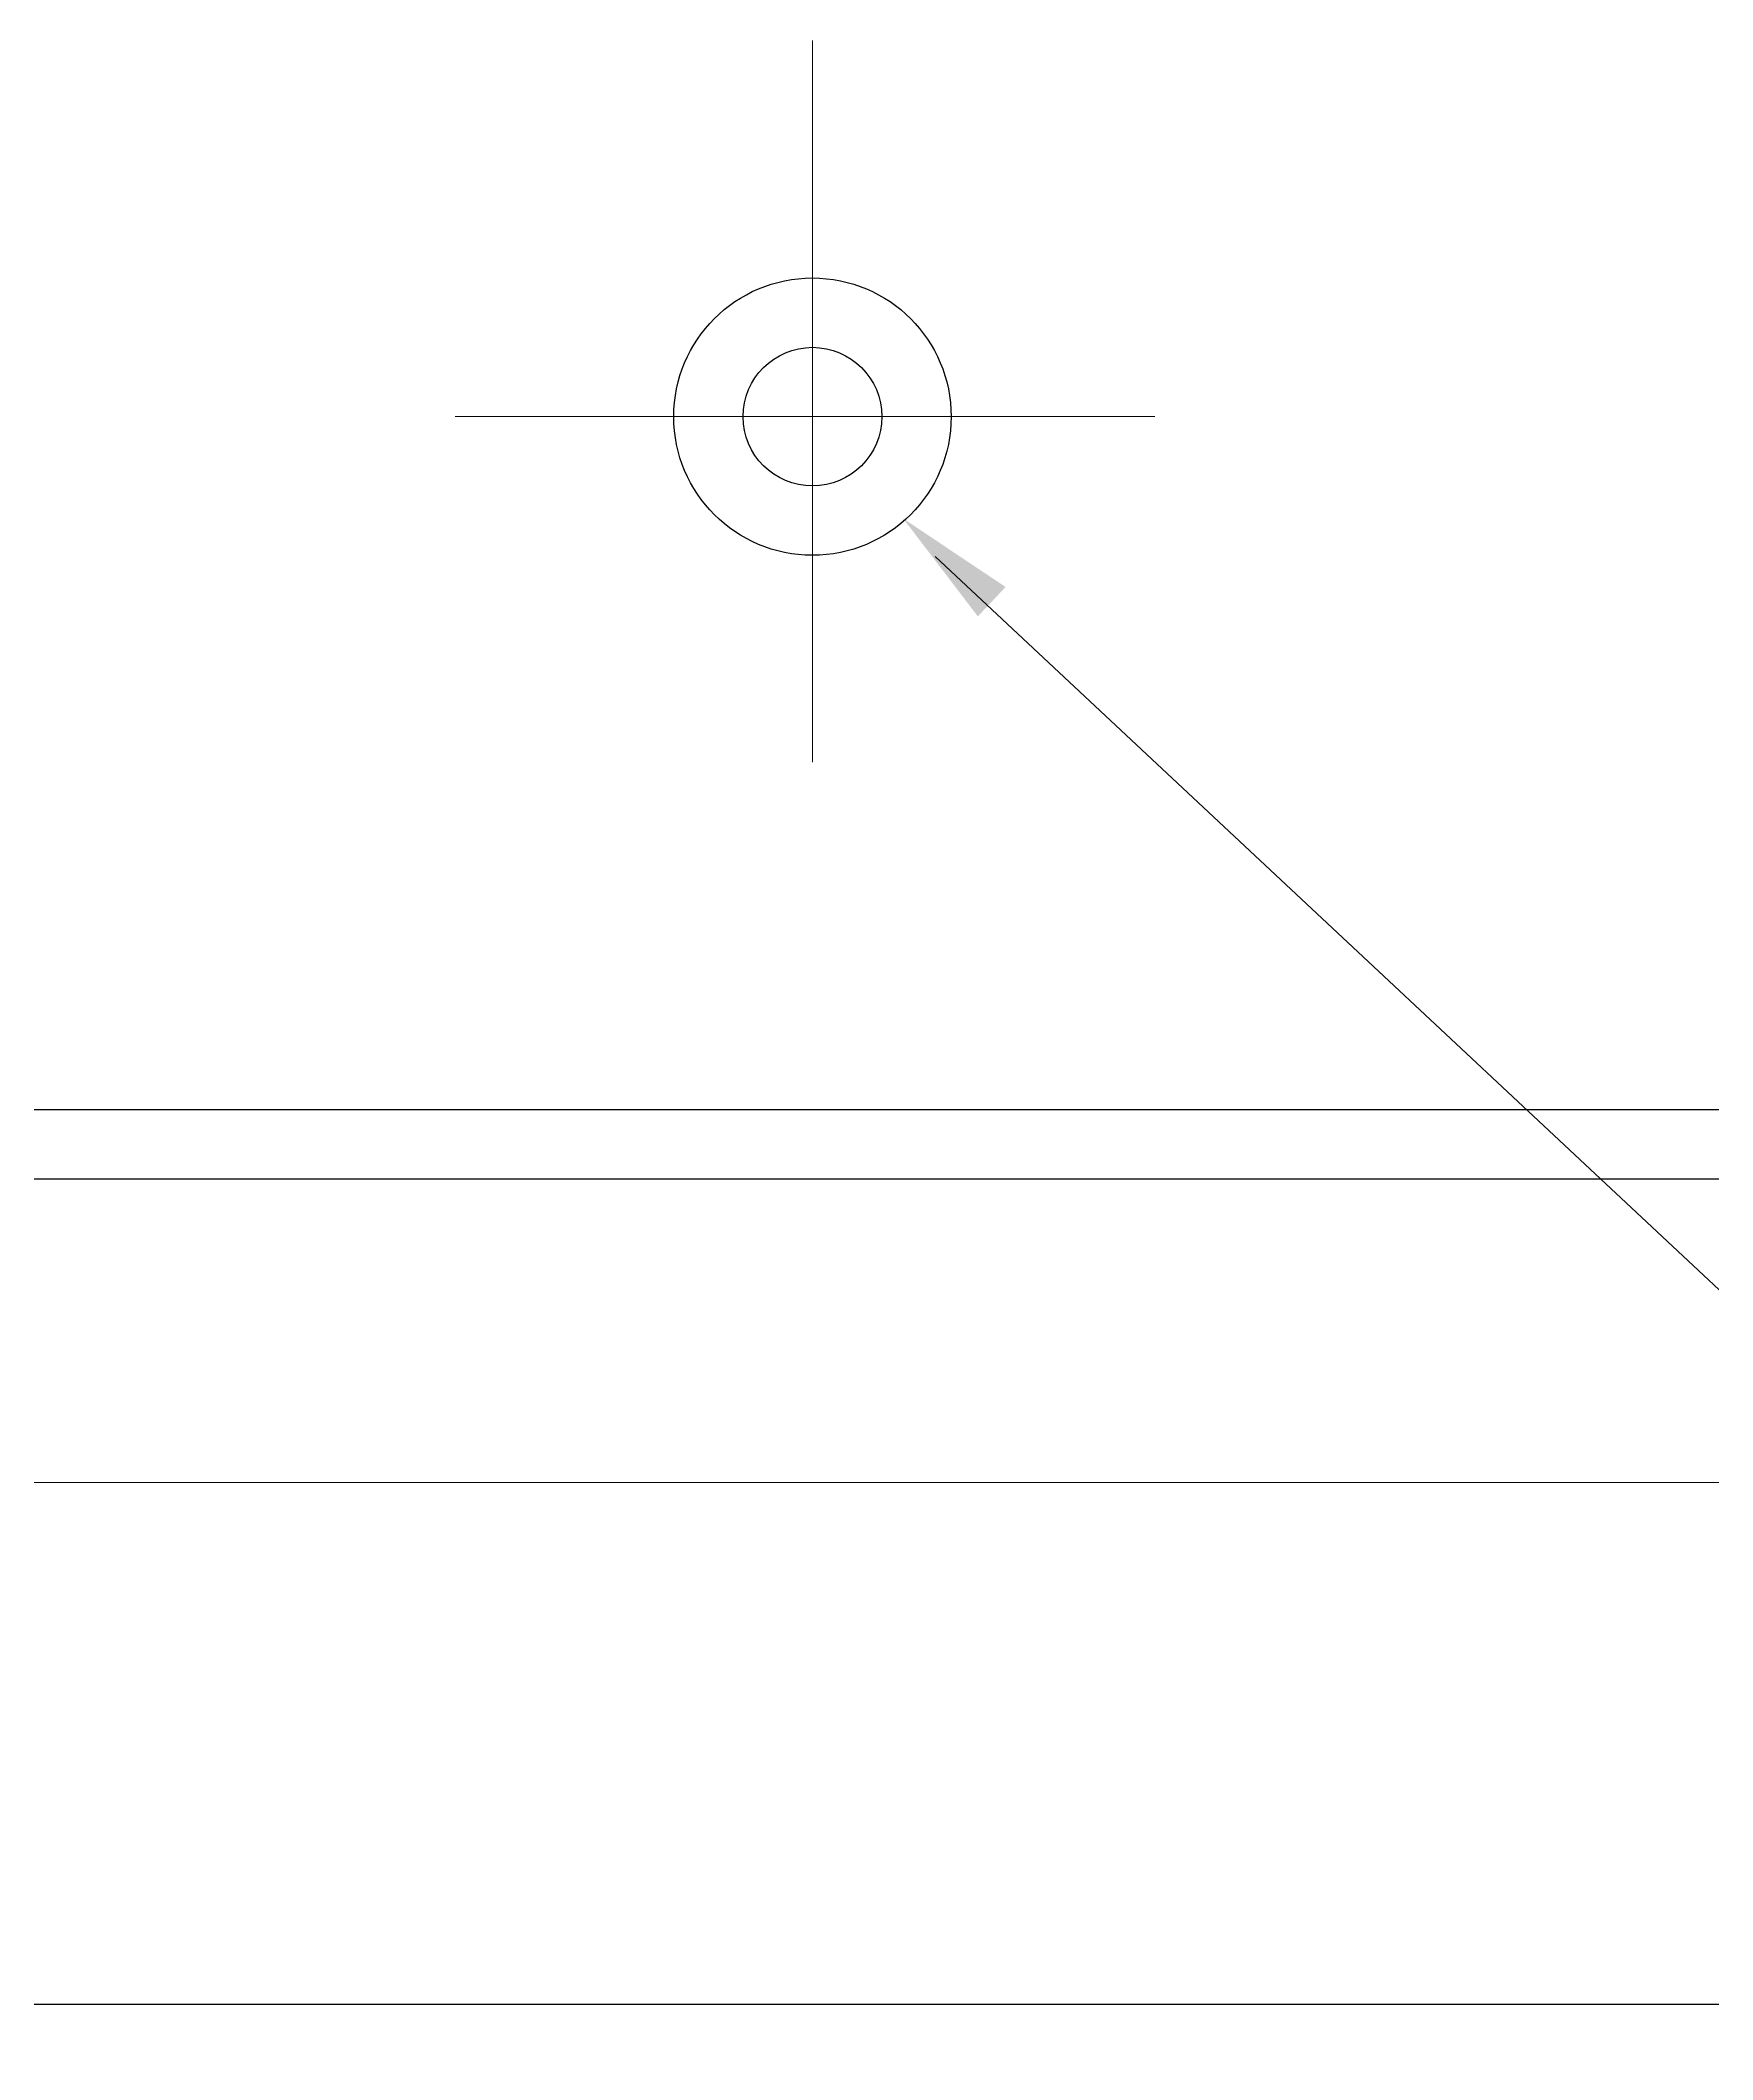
# Model space of a CAD drawing. Extents: x 23 to 957, y -67 to 697.
# Drawn here: x 476.8 to 525, y 601.1 to 659.4 of the extents above; entities that cross this region are included whole.
import ezdxf
from ezdxf.enums import TextEntityAlignment as Align

# ---------------------------------------------------------------- set-up
doc = ezdxf.new("R2010")
doc.units = 0
doc.header["$MEASUREMENT"] = 0
doc.layers.get('0').update_dxf_attribs({"linetype": 'CONTINUOUS'})
doc.layers.get('DEFPOINTS').update_dxf_attribs({"linetype": 'CONTINUOUS'})
doc.layers.add('DIM', color=1, linetype='CONTINUOUS', lineweight=13)
doc.layers.add('EMNE', color=3, linetype='CONTINUOUS', lineweight=30)
doc.styles.get("Standard").update_dxf_attribs({"font": 'ARIAL.TTF'})
doc.dimstyles.get("Standard").update_dxf_attribs({"dimtxt": 0.18, "dimasz": 0.18, "dimexe": 0.18, "dimexo": 0.0625, "dimgap": 0.09, "dimtad": 0, "dimtih": 1, "dimtoh": 1, "dimdec": 4, "dimzin": 0, "dimdsep": 46, "dimtxsty": 'Standard', "dimcen": 0.09, "dimadec": 0, "dimazin": 0, "dimtfac": 1, "dimtdec": 4, "dimtofl": 0, "dimtmove": 0, "dimatfit": 3, "dimfxl": 0, "dimtolj": 1, "dimtzin": 0, "dimarcsym": 0})

# ---------------------------------------------------------------- blocks, each defined once
blk = doc.blocks.new('*D58')
at = {"color": 0, "linetype": 'ByBlock'}
for p, q in [((355.074, 502.527), (355.074, 582.299)), ((763.574, 502.527), (763.574, 582.299)), ((358.574, 581.299), (760.074, 581.299))]:
    blk.add_line(p, q, dxfattribs=at)
for points in [[(358.574, 581.883), (358.574, 580.716), (355.074, 581.299)], [(760.074, 581.883), (760.074, 580.716), (763.574, 581.299)]]:
    blk.add_solid(points, dxfattribs=at)
at = {"layer": 'DEFPOINTS', "color": 0, "linetype": 'ByBlock'}
for p in [(763.574, 581.299), (355.074, 501.527), (763.574, 501.527)]:
    blk.add_point(p, dxfattribs=at)
at = {"color": 0, "linetype": 'ByBlock'}
blk.add_text('408.50', height=3, dxfattribs=at).set_placement((559.324, 584.299), align=Align.MIDDLE_CENTER)

msp = doc.modelspace()

# ---------------------------------------------------------------- linework, layer by layer
at = {"layer": 'DIM', "color": 1, "linetype": 'Continuous'}
for p, q in [((499.07071, 638.55367), (499.07071, 659.37687)), ((488.77071, 648.52367), (508.94826, 648.52367))]:
    msp.add_line(p, q, dxfattribs=at)
at = {"layer": 'DIM'}
for p, q in [((502.6077, 644.48671), (531.1577, 617.77671)), ((531.1577, 617.77671), (436.5377, 617.77671))]:
    msp.add_line(p, q, dxfattribs=at)
at = {"layer": 'DIM', "linetype": 'ByBlock'}
msp.add_solid([(503.84112, 642.76099), (504.63993, 643.61129), (501.68963, 645.58258)], dxfattribs=at)
at = {"layer": 'EMNE'}
for p, q in [((817.07412, 628.52671), (359.07412, 628.52671)), ((819.07412, 626.52671), (359.07412, 626.52671))]:
    msp.add_line(p, q, dxfattribs=at)
at = {"layer": 'EMNE', "linetype": 'Continuous'}
for radius in [4, 2]:
    msp.add_circle((499.07071, 648.52367), radius, dxfattribs=at)

# ---------------------------------------------------------------- dimensions: what is measured, and where the dimension line sits
at = {"layer": 'DIM'}
dim = msp.add_linear_dim(base=(767.57412, 602.73118), p1=(359.07412, 522.9584), p2=(767.57412, 522.9584), dimstyle='Standard', dxfattribs=at)
dim.commit()
dim.dimension.update_dxf_attribs({"geometry": '*D58', "text_midpoint": (563.32412, 605.73118), "insert": (4, 21.43169)})

doc.saveas('drawing.dxf')
